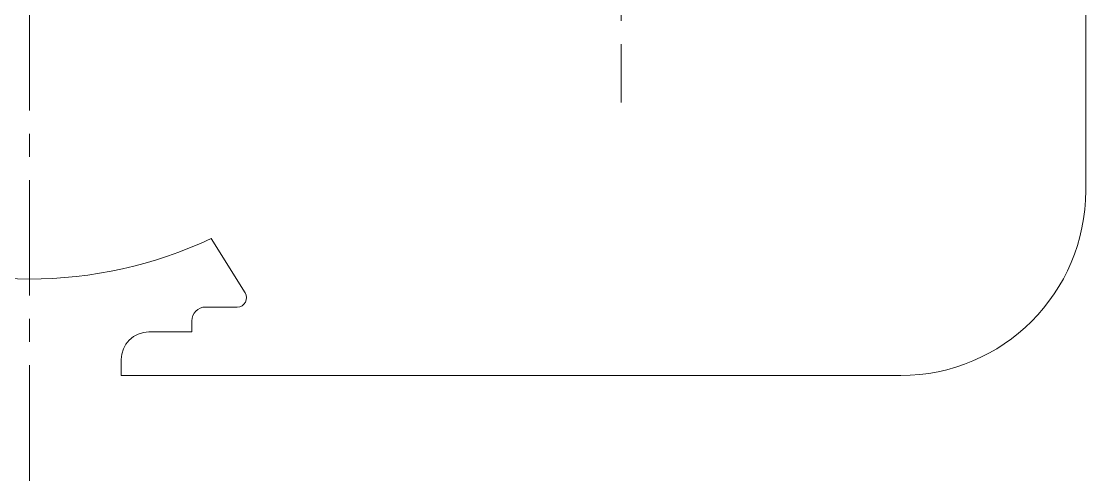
# Model space of a CAD drawing. Header units: millimetres. Extents: x -394 to 6212, y -2458 to 809.
# Drawn here: x 2861.21 to 2884.23, y -1895.46 to -1885.53 of the extents above; entities that cross this region are included whole.
import ezdxf

# ---------------------------------------------------------------- set-up
doc = ezdxf.new("R2010")
doc.units = ezdxf.units.MM
doc.linetypes.add('CENTERX2', pattern=[4, 2.5, -0.5, 0.5, -0.5])
doc.layers.add('1', color=1, linetype='Continuous', lineweight=18, true_color=0xff0000)
doc.layers.add('3', color=3, linetype='CENTERX2', lineweight=18, true_color=0x00ff00)

msp = doc.modelspace()

# ---------------------------------------------------------------- linework, layer by layer
at = {"layer": '1'}
for p, q in [((2884.23314, -1823.93368), (2884.23314, -1889.18445)), ((2866.0525, -1891.39704), (2865.31803, -1890.22296)), ((2865.19739, -1891.70311), (2865.88294, -1891.70311)), ((2864.89739, -1892.24126), (2864.89739, -1892.00311)), ((2863.97127, -1892.24126), (2864.89739, -1892.24126)), ((2863.37127, -1892.84126), (2863.37127, -1893.18445)), ((2880.23314, -1893.18445), (2863.37127, -1893.18445))]:
    msp.add_line(p, q, dxfattribs=at)
for centre, radius, start, end in [((2880.23314, -1889.18445), 4, 270, 0), ((2861.37006, -1881.88651), 9.21174, 244.820747, 270.089651), ((2861.39889, -1881.88651), 9.21174, 269.910349, 295.179253), ((2865.88294, -1891.50311), 0.2, 270, 32.028677), ((2865.19739, -1892.00311), 0.3, 90, 180), ((2863.97127, -1892.84126), 0.6, 90, 180)]:
    msp.add_arc(centre, radius, start, end, dxfattribs=at)
at = {"layer": '3'}
for p, q in [((2861.38447, -1895.45793), (2861.38447, -1816.37768)), ((2874.18447, -1870.01884), (2874.18447, -1887.27928))]:
    msp.add_line(p, q, dxfattribs=at)

doc.saveas('drawing.dxf')
